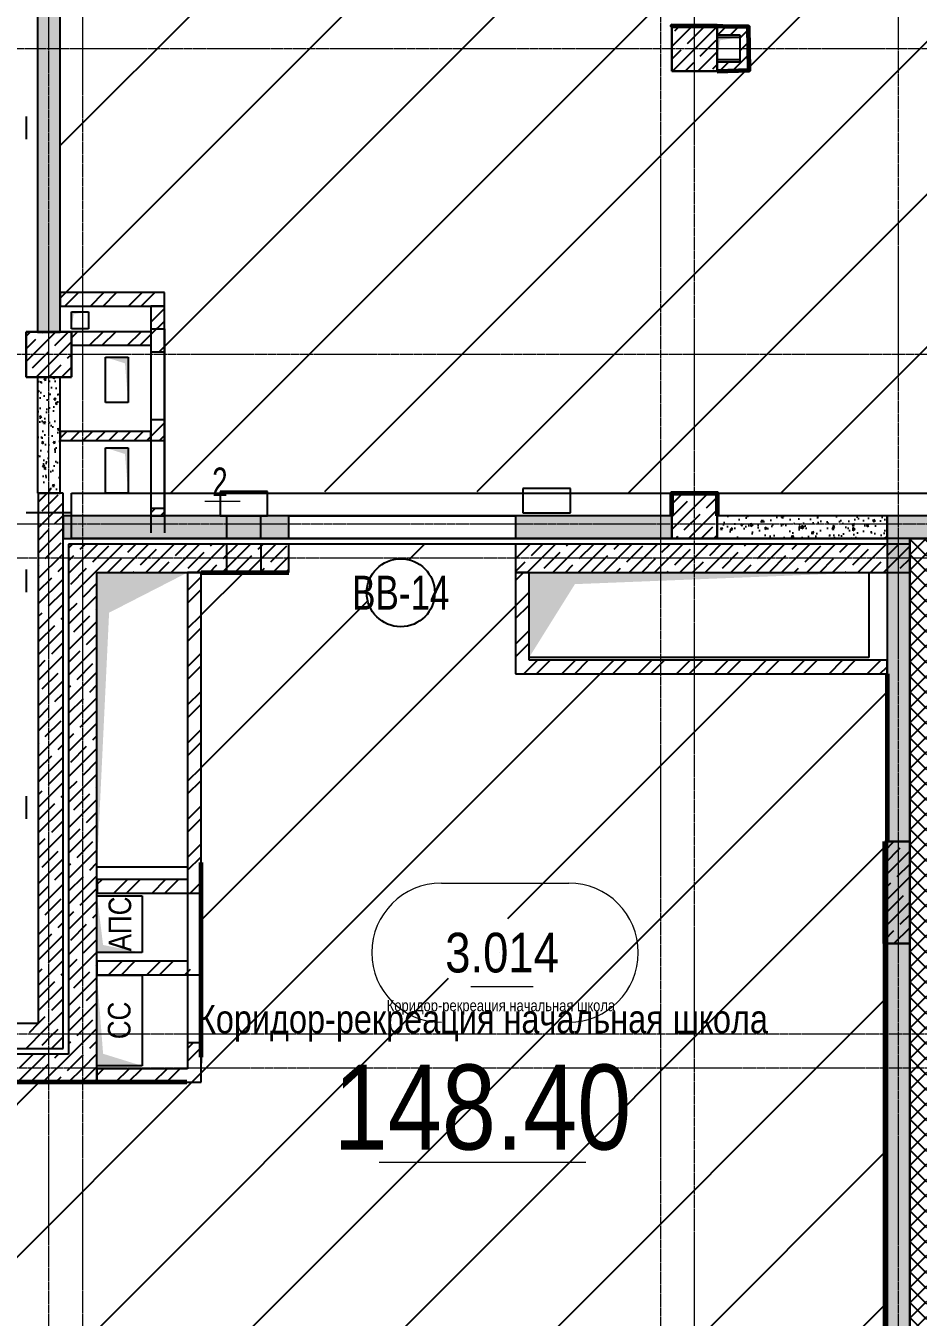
# Model space of a CAD drawing. Header units: millimetres. Extents: x 538266 to 1167394, y 114608 to 637157.
# Drawn here: x 1058831 to 1066709, y 558471 to 569869 of the extents above; entities that cross this region are included whole.
import ezdxf
from ezdxf.enums import TextEntityAlignment as Align

# ---------------------------------------------------------------- set-up
doc = ezdxf.new("R2010")
doc.units = ezdxf.units.MM
doc.linetypes.add('CENTER2', pattern=[28.575, 19.05, -3.175, 3.175, -3.175])
doc.linetypes.add('HIDDEN2', pattern=[4.7625, 3.175, -1.5875])
doc.layers.get('Defpoints').update_dxf_attribs({"color": 140})
for name, color, linetype, lineweight in [('0) шт стен 3 эт', 150, 'Continuous', 60), ('АР_Area', 5, 'Continuous', 5), ('АР_Витраж марка', 140, 'Continuous', 9), ('АР_Колонны', 70, 'Continuous', 30), ('АР_Отв. марка', 4, 'Continuous', 9), ('АР_площадь пом', 5, 'Continuous', 5), ('АР_Стены ЖБ', 7, 'Continuous', 35), ('АР_Стены кирпич', 32, 'Continuous', 20), ('АР_Стены ПЕНОблок', 52, 'Continuous', 20), ('АР_Утеплитель', 31, 'Continuous', 0), ('АР_Штриховка', 8, 'Continuous', 0), ('ДШ_КР', 130, 'Continuous', 35), ('СС_Отверстия', 72, 'Continuous', 9)]:
    doc.layers.add(name, color=color, linetype=linetype, lineweight=lineweight)
for name, color, linetype, lineweight, true_color in [('A-AREA', 7, 'Continuous', 15, 0x7f7f7f), ('МАГНИТЫ', 7, 'Continuous', 30, 0xd100d1), ('РД_Оси_100', 7, 'Continuous', 0, 0x525252)]:
    doc.layers.add(name, color=color, linetype=linetype, lineweight=lineweight, true_color=true_color)
doc.layers.add('КР_Балки-0.5', color=60, linetype='Continuous', lineweight=50, plot=False)
doc.layers.add('РД_Проем', color=230, linetype='Continuous', lineweight=0, plot=False)
doc.layers.add('РД_Витраж_вн', color=7, linetype='Continuous', true_color=0x148aff)
doc.layers.add('РД_проем_инж перемыч_подсчет', color=50, linetype='Continuous', plot=False)
doc.layers.add('ФВ-5', color=7, linetype='Continuous')
doc.styles.add('Arial0', font='arial.ttf')
doc.styles.add('Arial_09', font='ARIALN.TTF', dxfattribs={"width": 0.9})
doc.styles.add('style1', font='ARIALN.TTF')
pattern_1 = [(45, (480135.4, 374055.49), (-56.1266, 56.1266), [])]
pattern_2 = [(45, (480135.4, 374055.5), (-168.3798, 168.3798), []), (45, (480247.65, 374055.5), (-168.3798, 168.3798), [])]
pattern_3 = [(45, (480135.4, 374055.5), (-168.3798, 168.3798), []), (45, (480247.65, 374055.5), (-168.3798, 168.3798), [])]

# ---------------------------------------------------------------- blocks, each defined once
blk = doc.blocks.new('СОШ_2200_АР_ОСИ_М100_28.05.24')
at = {"layer": 'РД_Оси_100', "color": 251, "linetype": 'CENTER2', "true_color": 0x636466}
for p, q in [((20100, -6155), (20100, 139938.679)), ((-5954.958, 72900), (95715.503, 72900))]:
    blk.add_line(p, q, dxfattribs=at)
for points in [[(12600, -6155), (12600, 139938.679)], [(13200, -6155), (12900, -5755), (12900, 139538.679), (13220.167, 139939.357)], [(17850, 139938.679), (18000, 139538.679), (18000, -6194.092)], [(18300, -6196.31), (18300, 139538.679), (18450, 139938.679)], [(119910, 70200), (-5954.958, 70200)], [(95715.503, 68700), (-5454.958, 68700), (-5954.958, 68850)], [(78274.959, 68400), (-5454.958, 68400), (-5954.958, 68250)], [(29555, 64200), (-5454.958, 64200), (-5954.958, 64350)], [(29555, 63900), (-5454.958, 63900), (-5954.958, 63750)]]:
    blk.add_lwpolyline(points, dxfattribs=at)
blk = doc.blocks.new('MOK-МаркаПом_овал_ареал')
for p, q in [((-5.36, 6.14), (5.89, 6.14)), ((-2.75, -3), (2.75, -3))]:
    blk.add_line(p, q)
for centre, radius, start, end in [((-5.36, 0), 6.14, 90, 270), ((5.89, 0), 6.14, 270, 90), ((-7.41, 0), 7.16, 0, 0.001)]:
    blk.add_arc(centre, radius, start, end)
at = {"color": 0, "style": 'style1'}
blk.add_attdef('АР-ПОМЕЩЕНИЕ:НОМЕР', text='', height=3, dxfattribs=at).set_placement((0.26, 0), align=Align.MIDDLE)
at = {"layer": 'Defpoints', "color": 2, "style": 'style1'}
blk.add_attdef('АР-ПОМЕЩЕНИЕ:НАИМЕНОВАНИЕ', text='', height=1, dxfattribs=at).set_placement((-0.09, -4.81), align=Align.MIDDLE)
blk = doc.blocks.new('MOK-МаркаПроема инж.')
blk.add_line((-1.33, -1.75), (1.8, -1.75))
at = {"color": 0, "style": 'Arial0', "width": 0.7}
blk.add_attdef('АР-ПРОЕМ:Коробка', text='', height=2.5, dxfattribs=at).set_placement((0, 0), align=Align.MIDDLE)
blk = doc.blocks.new('МаркаВитража1')
at = {"layer": 'Defpoints'}
blk.add_circle((0, 0), 3, dxfattribs=at)
at = {"color": 0, "linetype": 'ByBlock', "lineweight": -2, "style": 'Arial_09', "width": 0.9}
blk.add_attdef('АР-ОКНО:НАИМЕНОВАНИЕ', text='', height=3, dxfattribs=at).set_placement((0, 0), align=Align.MIDDLE)
blk = doc.blocks.new('MOK-МаркаПомещения1')
at = {"layer": 'A-AREA', "color": 0}
blk.add_line((-3.651, -1.944), (3.649, -1.944), dxfattribs=at)
at = {"layer": 'A-AREA', "color": 0, "style": 'style1'}
blk.add_attdef('АР-ПОМЕЩЕНИЕ:ПЛОЩАДЬ', text='', height=3, dxfattribs=at).set_placement((0, 0), align=Align.MIDDLE)
at = {"layer": 'Defpoints', "style": 'style1', "flags": 8}
blk.add_attdef('АР-ПОМЕЩЕНИЕ:НАИМЕНОВАНИЕ', text='', height=1, dxfattribs=at).set_placement((0, 2.956), align=Align.MIDDLE)
blk = doc.blocks.new('*U631')
at = {"layer": 'АР_площадь пом', "color": 5, "linetype": 'Continuous', "lineweight": 5}
ref = blk.add_blockref('MOK-МаркаПомещения1', (0, 0), dxfattribs=dict(at, xscale=100, yscale=100, zscale=100))
ref.add_attrib('АР-ПОМЕЩЕНИЕ:НАИМЕНОВАНИЕ', 'Коридор-рекреация начальная школа', dxfattribs={"layer": 'Defpoints', "height": 100, "style": 'style1'}).set_placement((0, 295.6), align=Align.MIDDLE)
ref.add_attrib('АР-ПОМЕЩЕНИЕ:ПЛОЩАДЬ', '148.40', dxfattribs={"layer": 'A-AREA', "color": 0, "height": 300, "style": 'style1'}).set_placement((0, 0), align=Align.MIDDLE)
blk = doc.blocks.new('3_этаж1')
at = {"layer": 'АР_Штриховка', "linetype": 'Continuous', "lineweight": 25, "true_color": 0x000000}
h = blk.add_hatch(dxfattribs=at)
h.set_pattern_fill('AR-CONC', color=18, angle=-315, style=0)
h.set_pattern_definition([(95, (480135.4, 374055.5), (140.09465, 117.55338), [19.05, -209.55]), (40, (480135.4, 374055.5), (-160.01845, 110.17673), [15.24, -167.64058]), (145.451445, (480147.07, 374065.29), (-19.9238, 227.7301), [16.19001, -178.09024]), (91.1842, (480099.48, 374091.41), (221.41024, 161.95341), [28.575, -314.325]), (141.63556, (480117.93, 374104.9), (-7.08662, 342.82676), [24.28502, -267.1356]), (36.18415, (480099.48, 374091.4), (-7.08662, 342.82676), [22.85997, -251.45973]), (66, (480126.42, 374100.4), (179.51998, 34.89515), [19.05, -209.55]), (11, (480126.42, 374100.4), (-86.53993, 173.94119), [15.24, -167.64]), (116.451445, (480141.38, 374103.3), (92.98005, 208.83634), [16.19001, -178.08994]), (82.5, (480135.4, 374055.49), (-57.605469, 61.973414), [0, -165.608, 0, -170.18, 0, -168.275]), (52.5, (480135.4, 374055.49), (-23.589727, 118.087), [0, -97.028, 0, -161.798, 0, -64.135]), (12.5, (480095.345, 374015.44), (99.927863, 91.826196), [0, -63.5, 0, -198.12, 0, -262.89]), (2.5, (480077.38, 373997.48), (86.763904, 122.722393), [0, -82.55, 0, -131.572, 0, -186.69])])
h.paths.add_polyline_path([(697084, 572769), (696884, 572769), (696884, 567166), (697084, 567166)], flags=0)
at = {"layer": 'АР_Штриховка', "linetype": 'Continuous', "lineweight": 25, "ltscale": 0.5, "true_color": 0x000000}
h = blk.add_hatch(dxfattribs=at)
h.set_pattern_fill('ANSI31', color=18, scale=25, style=0)
h.set_pattern_definition([(45, (480135.4, 374055.49), (-56.1266, 56.1266), [])])
h.paths.add_polyline_path([(702884, 569869), (702884, 569789), (703084, 569789), (703164, 569869)], flags=0)
h = blk.add_hatch(dxfattribs=at)
h.set_pattern_fill('ANSI31', color=18, scale=25, style=0)
h.set_pattern_definition([(45, (480135.4, 374055.49), (-56.1266, 56.1266), [])])
h.paths.add_polyline_path([(703084, 569549), (703164, 569469), (703164, 569869), (703084, 569789)], flags=0)
h = blk.add_hatch(dxfattribs=at)
h.set_pattern_fill('ANSI31', color=18, scale=25, angle=360, style=0)
h.set_pattern_definition(pattern_1)
h.paths.add_polyline_path([(703164, 569469), (703084, 569549), (702884, 569549), (702884, 569469)], flags=0)
at = {"layer": 'АР_Штриховка', "linetype": 'Continuous', "lineweight": 25, "true_color": 0x000000}
h = blk.add_hatch(dxfattribs=at)
h.set_pattern_fill('ANSI32', color=18, scale=25, angle=-360, style=0)
h.set_pattern_definition(pattern_2)
h.paths.add_polyline_path([(698004, 567394), (698004, 567514), (697084, 567514), (697084, 567394)], flags=0)
h = blk.add_hatch(dxfattribs=at)
h.set_pattern_fill('ANSI32', color=18, scale=25, angle=-360, style=0)
h.set_pattern_definition([(45, (480135.4, 374055.5), (-168.3798, 168.3798), []), (45, (480247.65, 374055.5), (-168.3798, 168.3798), [])])
h.paths.add_polyline_path([(698004, 567394), (697884, 567394), (697884, 567169), (697914, 567089), (698004, 567049)], flags=0)
h.paths.add_polyline_path([(698004, 567049), (697914, 567089), (697884, 567049), (697884, 566992), (698004, 566992)], flags=0)
h.paths.add_polyline_path([(698004, 566392), (697884, 566392), (697884, 566209), (698004, 566209)], flags=0)
h.paths.add_polyline_path([(698004, 565609), (697884, 565609), (697884, 565544), (698004, 565544)], flags=0)
h = blk.add_hatch(dxfattribs=at)
h.set_pattern_fill('ANSI32', color=18, scale=25, style=0)
h.set_pattern_definition(pattern_3)
h.paths.add_polyline_path([(697184, 567169), (697184, 567049), (697884, 567049), (697914, 567089), (697884, 567169)], flags=0)
h = blk.add_hatch(dxfattribs=at)
h.set_pattern_fill('AR-CONC', color=18, angle=-315, style=0)
h.set_pattern_definition([(95, (480135.4, 374055.5), (140.09465, 117.55338), [19.05, -209.55]), (40, (480135.4, 374055.5), (-160.01845, 110.17673), [15.24, -167.64058]), (145.451445, (480147.07, 374065.29), (-19.9238, 227.7301), [16.19001, -178.09024]), (91.1842, (480099.48, 374091.41), (221.41024, 161.95341), [28.575, -314.325]), (141.63556, (480117.93, 374104.9), (-7.08662, 342.82676), [24.28502, -267.1356]), (36.18415, (480099.48, 374091.4), (-7.08662, 342.82676), [22.85997, -251.45973]), (66, (480126.42, 374100.4), (179.51998, 34.89515), [19.05, -209.55]), (11, (480126.42, 374100.4), (-86.53993, 173.94119), [15.24, -167.64]), (116.451445, (480141.38, 374103.3), (92.98005, 208.83634), [16.19001, -178.08994]), (82.5, (480135.4, 374055.49), (-57.605469, 61.973414), [0, -165.608, 0, -170.18, 0, -168.275]), (52.5, (480135.4, 374055.49), (-23.589727, 118.087), [0, -97.028, 0, -161.798, 0, -64.135]), (12.5, (480095.345, 374015.44), (99.927863, 91.826196), [0, -63.5, 0, -198.12, 0, -262.89]), (2.5, (480077.38, 373997.48), (86.763904, 122.722393), [0, -82.55, 0, -131.572, 0, -186.69])])
h.paths.add_polyline_path([(697084, 566769), (696884, 566769), (696884, 565744), (697084, 565744)], flags=0)
at = {"layer": 'АР_Штриховка', "linetype": 'Continuous', "lineweight": 25, "ltscale": 0.5, "true_color": 0x000000}
h = blk.add_hatch(dxfattribs=at)
h.set_pattern_fill('ANSI31', color=18, scale=25, style=0)
h.set_pattern_definition(pattern_1)
h.paths.add_polyline_path([(697884, 566209), (697884, 566289), (697083, 566289), (697083, 566209)], flags=0)
at = {"layer": 'АР_Штриховка', "linetype": 'Continuous', "lineweight": 25, "true_color": 0x000000}
h = blk.add_hatch(dxfattribs=at)
h.set_pattern_fill('AR-CONC', color=18, angle=45, style=0)
h.set_pattern_definition([(95, (480135.4, 374055.5), (140.09465, 117.55338), [19.05, -209.55]), (40, (480135.4, 374055.5), (-160.01845, 110.17673), [15.24, -167.64058]), (145.451445, (480147.07, 374065.29), (-19.9238, 227.7301), [16.19001, -178.09024]), (91.1842, (480099.48, 374091.41), (221.41024, 161.95341), [28.575, -314.325]), (141.63556, (480117.93, 374104.9), (-7.08662, 342.82676), [24.28502, -267.1356]), (36.18415, (480099.48, 374091.4), (-7.08662, 342.82676), [22.85997, -251.45973]), (66, (480126.42, 374100.4), (179.51998, 34.89515), [19.05, -209.55]), (11, (480126.42, 374100.4), (-86.53993, 173.94119), [15.24, -167.64]), (116.451445, (480141.38, 374103.3), (92.98005, 208.83634), [16.19001, -178.08994]), (82.5, (480135.4, 374055.49), (-57.605469, 61.973414), [0, -165.608, 0, -170.18, 0, -168.275]), (52.5, (480135.4, 374055.49), (-23.589727, 118.087), [0, -97.028, 0, -161.798, 0, -64.135]), (12.5, (480095.345, 374015.44), (99.927863, 91.826196), [0, -63.5, 0, -198.12, 0, -262.89]), (2.5, (480077.38, 373997.48), (86.763904, 122.722393), [0, -82.55, 0, -131.572, 0, -186.69])])
h.paths.add_polyline_path([(697109, 565544), (697109, 565344), (699104, 565344), (699104, 565544)], flags=0)
h.paths.add_polyline_path([(701104, 565544), (701104, 565344), (702484, 565344), (702484, 565544)], flags=0)
h = blk.add_hatch(dxfattribs=at)
h.set_pattern_fill('AR-CONC', color=18, angle=45, style=0)
h.set_pattern_definition([(95, (480135.4, 374055.5), (140.09465, 117.55338), [19.05, -209.55]), (40, (480135.4, 374055.5), (-160.01845, 110.17673), [15.24, -167.64058]), (145.451445, (480147.07, 374065.29), (-19.9238, 227.7301), [16.19001, -178.09024]), (91.1842, (480099.48, 374091.41), (221.41024, 161.95341), [28.575, -314.325]), (141.63556, (480117.93, 374104.9), (-7.08662, 342.82676), [24.28502, -267.1356]), (36.18415, (480099.48, 374091.4), (-7.08662, 342.82676), [22.85997, -251.45973]), (66, (480126.42, 374100.4), (179.51998, 34.89515), [19.05, -209.55]), (11, (480126.42, 374100.4), (-86.53993, 173.94119), [15.24, -167.64]), (116.451445, (480141.38, 374103.3), (92.98005, 208.83634), [16.19001, -178.08994]), (82.5, (480135.4, 374055.49), (-57.605469, 61.973414), [0, -165.608, 0, -170.18, 0, -168.275]), (52.5, (480135.4, 374055.49), (-23.589727, 118.087), [0, -97.028, 0, -161.798, 0, -64.135]), (12.5, (480095.345, 374015.44), (99.927863, 91.826196), [0, -63.5, 0, -198.12, 0, -262.89]), (2.5, (480077.38, 373997.48), (86.763904, 122.722393), [0, -82.55, 0, -131.572, 0, -186.69])])
h.paths.add_polyline_path([(702884, 565544), (702884, 565344), (704384, 565344), (704384, 565544)], flags=0)
h = blk.add_hatch(dxfattribs=at)
h.set_pattern_fill('AR-CONC', color=18, style=0)
h.set_pattern_definition([(50, (480135.4, 374055.5), (182.18467, -15.939086), [19.05, -209.55]), (355, (480135.4, 374055.5), (-35.24342, 191.05685), [15.24, -167.64058]), (100.451445, (480150.58, 374054.16), (146.94125, 175.11775), [16.19001, -178.09024]), (46.1842, (480135.4, 374106.3), (271.07904, -42.04233), [28.575, -314.325]), (96.63556, (480158, 374102.8), (237.40413, 247.42612), [24.28502, -267.1356]), (351.18415, (480135.4, 374106.3), (237.40413, 247.42612), [22.85997, -251.45973]), (21, (480160.8, 374093.6), (151.61439, -102.2652), [19.05, -209.55]), (326, (480160.8, 374093.6), (61.80203, 184.18797), [15.24, -167.64]), (71.451445, (480173.43, 374085.07), (213.41642, 81.92277), [16.19001, -178.08994]), (37.5, (480135.4, 374055.49), (3.088603, 84.555039), [0, -165.608, 0, -170.18, 0, -168.275]), (7.5, (480135.4, 374055.49), (66.819663, 100.180575), [0, -97.028, 0, -161.798, 0, -64.135]), (327.5, (480078.755, 374055.49), (135.590595, -5.728744), [0, -63.5, 0, -198.12, 0, -262.89]), (317.5, (480053.36, 374055.49), (148.12918, 25.42649), [0, -82.55, 0, -131.572, 0, -186.69])])
h.paths.add_polyline_path([(730084, 565344), (730084, 565544), (704384, 565544), (704584, 565344)], flags=0)
h = blk.add_hatch(dxfattribs=at)
h.set_pattern_fill('AR-CONC', color=18, angle=-360, style=0)
h.set_pattern_definition([(50, (480135.4, 374055.5), (182.18467, -15.939086), [19.05, -209.55]), (355, (480135.4, 374055.5), (-35.24342, 191.05685), [15.24, -167.64058]), (100.451445, (480150.58, 374054.16), (146.94125, 175.11775), [16.19001, -178.09024]), (46.1842, (480135.4, 374106.3), (271.07904, -42.04233), [28.575, -314.325]), (96.63556, (480158, 374102.8), (237.40413, 247.42612), [24.28502, -267.1356]), (351.18415, (480135.4, 374106.3), (237.40413, 247.42612), [22.85997, -251.45973]), (21, (480160.8, 374093.6), (151.61439, -102.2652), [19.05, -209.55]), (326, (480160.8, 374093.6), (61.80203, 184.18797), [15.24, -167.64]), (71.451445, (480173.43, 374085.07), (213.41642, 81.92277), [16.19001, -178.08994]), (37.5, (480135.4, 374055.49), (3.088603, 84.555039), [0, -165.608, 0, -170.18, 0, -168.275]), (7.5, (480135.4, 374055.49), (66.819663, 100.180575), [0, -97.028, 0, -161.798, 0, -64.135]), (327.5, (480078.755, 374055.49), (135.590595, -5.728744), [0, -63.5, 0, -198.12, 0, -262.89]), (317.5, (480053.36, 374055.49), (148.12918, 25.42649), [0, -82.55, 0, -131.572, 0, -186.69])])
h.paths.add_polyline_path([(704584, 565344), (704384, 565544), (704384, 530469), (704584, 530469)], flags=0)
h = blk.add_hatch(dxfattribs=at)
h.set_pattern_fill('ANSI37', color=18, scale=30, style=0)
h.set_pattern_definition([(45, (480135.4, 374055.49), (-67.35192, 67.35192), []), (135, (480135.4, 374055.49), (-67.35192, -67.35192), [])])
h.paths.add_polyline_path([(730084, 565194), (730084, 565344), (704584, 565344), (704734, 565194)], flags=0)
h = blk.add_hatch(dxfattribs=at)
h.set_pattern_fill('ANSI37', color=18, scale=30, angle=-360, style=0)
h.set_pattern_definition([(45, (480135.4, 374055.49), (-67.35192, 67.35192), []), (135, (480135.4, 374055.49), (-67.35192, -67.35192), [])])
h.paths.add_polyline_path([(704734, 565194), (704584, 565344), (704584, 530469), (704734, 530469)], flags=0)
h = blk.add_hatch(dxfattribs=at)
h.set_pattern_fill('ANSI32', color=18, scale=25, angle=-360, style=0)
h.set_pattern_definition(pattern_2)
h.paths.add_polyline_path([(698329, 565044), (698209, 565044), (698209, 562334), (698239, 562254), (698329, 562214)], flags=0)
h.paths.add_polyline_path([(698329, 562214), (698239, 562254), (698209, 562214), (698209, 562214), (698329, 562214)], flags=0)
h.paths.add_polyline_path([(698329, 560894), (698209, 560894), (698209, 560664), (698329, 560544)], flags=0)
h = blk.add_hatch(dxfattribs=at)
h.set_pattern_fill('ANSI32', color=18, scale=25, style=0)
h.set_pattern_definition([(45, (480135.4, 374055.5), (-168.3798, 168.3798), []), (45, (480247.65, 374055.5), (-168.3798, 168.3798), [])])
h.paths.add_polyline_path([(701104, 564149), (701224, 564269), (701224, 565044), (701104, 565044)], flags=0)
h = blk.add_hatch(dxfattribs=at)
h.set_pattern_fill('ANSI32', color=18, scale=25, angle=360, style=0)
h.set_pattern_definition(pattern_2)
h.paths.add_polyline_path([(704384, 564149), (704384, 564269), (701224, 564269), (701104, 564149)], flags=0)
h = blk.add_hatch(dxfattribs=at)
h.set_pattern_fill('ANSI32', color=18, scale=25, style=0)
h.set_pattern_definition(pattern_3)
h.paths.add_polyline_path([(697412, 562334), (697412, 562214), (698209, 562214), (698239, 562254), (698209, 562334)], flags=0)
h = blk.add_hatch(dxfattribs=at)
h.set_pattern_fill('ANSI32', color=18, scale=25, style=0)
h.set_pattern_definition(pattern_3)
h.paths.add_polyline_path([(697409, 561614), (697409, 561494), (698209, 561494), (698239, 561534), (698209, 561614)], flags=0)
h = blk.add_hatch(dxfattribs=at)
h.set_pattern_fill('ANSI32', color=18, scale=25, style=0)
h.set_pattern_definition(pattern_3)
h.paths.add_polyline_path([(697409, 560664), (697409, 560544), (698329, 560544), (698209, 560664)], flags=0)
at = {"layer": 'СС_Отверстия', "linetype": 'Continuous', "lineweight": 25, "true_color": 0x000000}
for points in [[(698854, 565344), (698854, 565544), (698704, 565444)], [(698554, 565344), (698854, 565344), (698704, 565444)]]:
    blk.add_hatch(color=18, dxfattribs=at).paths.add_polyline_path(points, flags=0)
at = {"color": 18, "linetype": 'Continuous', "lineweight": 25, "true_color": 0x000000}
for p, q in [((702884, 569568), (702884, 569768)), ((702884, 569768), (703084, 569768)), ((702884, 569568), (702884, 569768)), ((702884, 569768), (703084, 569768)), ((703084, 569768), (703084, 569568)), ((703084, 569768), (703084, 569568)), ((703084, 569568), (702884, 569568)), ((703084, 569568), (702884, 569568)), ((697184, 567194), (697184, 567344)), ((697184, 567344), (697334, 567344)), ((697184, 567194), (697184, 567344)), ((697184, 567344), (697334, 567344)), ((697334, 567344), (697334, 567194)), ((697334, 567344), (697334, 567194)), ((697334, 567194), (697184, 567194)), ((697334, 567194), (697184, 567194)), ((697484, 566944), (697684, 566944)), ((697484, 566544), (697484, 566944)), ((697484, 566944), (697684, 566944)), ((697484, 566544), (697484, 566944)), ((697684, 566944), (697684, 566544)), ((697684, 566944), (697684, 566544)), ((697684, 566544), (697484, 566544)), ((697684, 566544), (697484, 566544)), ((697484, 566144), (697684, 566144)), ((697484, 565744), (697484, 566144)), ((697484, 566144), (697684, 566144)), ((697484, 565744), (697484, 566144)), ((697684, 566144), (697684, 565744)), ((697684, 566144), (697684, 565744)), ((697684, 565744), (697484, 565744)), ((697684, 565744), (697484, 565744)), ((697409, 562444), (697409, 565044)), ((697409, 565044), (698209, 565044)), ((697409, 562444), (697409, 565044)), ((697409, 565044), (698209, 565044)), ((698209, 565044), (698209, 562444)), ((698209, 565044), (698209, 562444)), ((701224, 564294), (701224, 565044)), ((701224, 565044), (704224, 565044)), ((701224, 564294), (701224, 565044)), ((701224, 565044), (704224, 565044)), ((704224, 565044), (704224, 564294)), ((704224, 565044), (704224, 564294)), ((704224, 564294), (701224, 564294)), ((704224, 564294), (701224, 564294)), ((698209, 562444), (697409, 562444)), ((698209, 562444), (697409, 562444)), ((697409, 561689), (697409, 562189)), ((697409, 562189), (697809, 562189)), ((697409, 561689), (697409, 562189)), ((697409, 562189), (697809, 562189)), ((697809, 562189), (697809, 561689)), ((697809, 562189), (697809, 561689)), ((697809, 561689), (697409, 561689)), ((697809, 561689), (697409, 561689)), ((697409, 560689), (697409, 561489)), ((697409, 561489), (697809, 561489)), ((697409, 560689), (697409, 561489)), ((697409, 561489), (697809, 561489)), ((697809, 561489), (697809, 560689)), ((697809, 561489), (697809, 560689)), ((697809, 560689), (697409, 560689)), ((697809, 560689), (697409, 560689))]:
    blk.add_line(p, q, dxfattribs=at)
for points in [[(702884, 569568), (702884, 569768), (702910, 569741), (703084, 569768)], [(702884, 569568), (702884, 569768), (702910, 569741), (703084, 569768)], [(697184, 567194), (697184, 567344), (697204, 567323), (697334, 567344)], [(697184, 567194), (697184, 567344), (697204, 567323), (697334, 567344)], [(697484, 566944), (697684, 566944), (697656, 566890), (697684, 566544)], [(697484, 566944), (697684, 566944), (697656, 566890), (697684, 566544)], [(697484, 566144), (697684, 566144), (697656, 566090), (697684, 565744)], [(697484, 566144), (697684, 566144), (697656, 566090), (697684, 565744)], [(697409, 562444), (697409, 565044), (697516, 564689), (698209, 565044)], [(697409, 562444), (697409, 565044), (697516, 564689), (698209, 565044)], [(701224, 564294), (701224, 565044), (701628, 564941), (704224, 565044)], [(701224, 564294), (701224, 565044), (701628, 564941), (704224, 565044)], [(697809, 561689), (697409, 561689), (697463, 561756), (697409, 562189)], [(697809, 561689), (697409, 561689), (697463, 561756), (697409, 562189)], [(697809, 560689), (697409, 560689), (697463, 560796), (697409, 561489)], [(697809, 560689), (697409, 560689), (697463, 560796), (697409, 561489)]]:
    blk.add_solid(points, dxfattribs=at)
at = {"layer": 'АР_Колонны', "color": 18, "linetype": 'HIDDEN2', "lineweight": 25, "true_color": 0x000000}
for p, q in [((702484, 569869), (702884, 569869)), ((702484, 569469), (702484, 569869)), ((702884, 569869), (702884, 569469)), ((702884, 569469), (702484, 569469)), ((696784, 567169), (697184, 567169)), ((696784, 566769), (696784, 567169)), ((697184, 567169), (697184, 566769)), ((697184, 566769), (696784, 566769)), ((702484, 565744), (702884, 565744)), ((702484, 565344), (702484, 565744)), ((702884, 565744), (702884, 565344)), ((702884, 565344), (702484, 565344)), ((704364, 562669), (704584, 562669)), ((704364, 561769), (704364, 562669)), ((704584, 562669), (704584, 561769)), ((704584, 561769), (704364, 561769))]:
    blk.add_line(p, q, dxfattribs=at)
at = {"layer": 'АР_Колонны', "color": 18, "linetype": 'Continuous', "lineweight": 25, "true_color": 0x000000}
for p, q in [((702884, 569869), (702484, 569869)), ((702484, 569869), (702484, 569469)), ((702884, 569869), (702484, 569869)), ((702484, 569869), (702484, 569469)), ((702884, 569469), (702884, 569869)), ((702884, 569469), (702884, 569869)), ((702484, 569469), (702884, 569469)), ((702484, 569469), (702884, 569469)), ((697184, 567169), (696784, 567169)), ((696784, 567169), (696784, 566769)), ((697184, 567169), (696784, 567169)), ((696784, 567169), (696784, 566769)), ((697184, 566769), (697184, 567169)), ((697184, 566769), (697184, 567169)), ((696784, 566769), (697184, 566769)), ((696784, 566769), (697184, 566769)), ((702884, 565744), (702484, 565744)), ((702484, 565744), (702484, 565344)), ((702884, 565744), (702484, 565744)), ((702484, 565744), (702484, 565344)), ((702884, 565344), (702884, 565744)), ((702884, 565344), (702884, 565744)), ((702484, 565344), (702884, 565344)), ((702484, 565344), (702884, 565344)), ((704584, 562669), (704364, 562669)), ((704364, 562669), (704364, 561769)), ((704584, 562669), (704364, 562669)), ((704364, 562669), (704364, 561769)), ((704584, 561769), (704584, 562669)), ((704584, 561769), (704584, 562669)), ((704364, 561769), (704584, 561769)), ((704364, 561769), (704584, 561769))]:
    blk.add_line(p, q, dxfattribs=at)
at = {"layer": 'АР_Стены ЖБ', "color": 18, "linetype": 'Continuous', "lineweight": 25, "true_color": 0x000000}
for p, q in [((702884, 569869), (702484, 569869)), ((702484, 569869), (702484, 569469)), ((702884, 569469), (702884, 569869)), ((702484, 569469), (702884, 569469)), ((697184, 567169), (696784, 567169)), ((696784, 567169), (696784, 566769)), ((697184, 566769), (697184, 567169)), ((696784, 566769), (697184, 566769)), ((697109, 565744), (696889, 565744)), ((696889, 565744), (696889, 561064)), ((697109, 560844), (697109, 565744)), ((702884, 565744), (702484, 565744)), ((702484, 565744), (702484, 565344)), ((702884, 565344), (702884, 565744)), ((702484, 565344), (702884, 565344)), ((697159, 565294), (697159, 560794)), ((699104, 565294), (697159, 565294)), ((698554, 565044), (698554, 565294)), ((698854, 565294), (698854, 565044)), ((699104, 565044), (699104, 565294)), ((704584, 565294), (701104, 565294)), ((701104, 565294), (701104, 565044)), ((704584, 565044), (704584, 565294)), ((697409, 560544), (697409, 565044)), ((697409, 565044), (699104, 565044)), ((701104, 565044), (704584, 565044)), ((704584, 562669), (704364, 562669)), ((704364, 562669), (704364, 561769)), ((704584, 561769), (704584, 562669)), ((704364, 561769), (704584, 561769)), ((696889, 561064), (684284, 561064)), ((684284, 560844), (697109, 560844)), ((697159, 560794), (684284, 560794)), ((684284, 560544), (697409, 560544))]:
    blk.add_line(p, q, dxfattribs=at)
at = {"layer": 'АР_Стены кирпич', "color": 18, "linetype": 'Continuous', "lineweight": 25, "true_color": 0x000000}
for p, q in [((698004, 567514), (697084, 567514)), ((697084, 567514), (697084, 567394)), ((698004, 567394), (698004, 567514)), ((697084, 567394), (698004, 567394)), ((698004, 567394), (697884, 567394)), ((697884, 567394), (697884, 567169)), ((698004, 567049), (698004, 567394)), ((697184, 567169), (697184, 567049)), ((697884, 567169), (697184, 567169)), ((697884, 567194), (698004, 567194)), ((697184, 567049), (697884, 567049)), ((697884, 567049), (697884, 566992)), ((698004, 566992), (698004, 567049)), ((697884, 566992), (698004, 566992)), ((697884, 566992), (697884, 566392)), ((698004, 566392), (698004, 566992)), ((698004, 566392), (697884, 566392)), ((697884, 566392), (697884, 566209)), ((698004, 566209), (698004, 566392)), ((697884, 566209), (698004, 566209)), ((697884, 566209), (697884, 565609)), ((698004, 565609), (698004, 566209)), ((698004, 565609), (697884, 565609)), ((697884, 565609), (697884, 565544)), ((697884, 565544), (698004, 565544)), ((698004, 565544), (698004, 565609)), ((698329, 565044), (698209, 565044)), ((698209, 565044), (698209, 562334)), ((698329, 562214), (698329, 565044)), ((701224, 565044), (701104, 565044)), ((701104, 565044), (701104, 564149)), ((701224, 564269), (701224, 565044)), ((704384, 564269), (701224, 564269)), ((704384, 564149), (704384, 564269)), ((701104, 564149), (704384, 564149)), ((697412, 562334), (697412, 562214)), ((698209, 562334), (697412, 562334)), ((697412, 562214), (698209, 562214)), ((698209, 562214), (698209, 562214)), ((698209, 562214), (698329, 562214)), ((698209, 562214), (698209, 561614)), ((698329, 562214), (698329, 562214)), ((698329, 561494), (698329, 562214)), ((697409, 561614), (697409, 561494)), ((698209, 561614), (697409, 561614)), ((697409, 561494), (698209, 561494)), ((698209, 561494), (698209, 560894)), ((698329, 560894), (698329, 561494)), ((698329, 560894), (698209, 560894)), ((698209, 560894), (698209, 560664)), ((698329, 560544), (698329, 560894)), ((697409, 560664), (697409, 560544)), ((698209, 560664), (697409, 560664)), ((697409, 560544), (698329, 560544))]:
    blk.add_line(p, q, dxfattribs=at)
at = {"layer": 'АР_Стены кирпич', "color": 18, "lineweight": 25, "true_color": 0x000000}
blk.add_line((698209, 561494), (698329, 561494), dxfattribs=at)
at = {"layer": 'АР_Стены ПЕНОблок', "color": 18, "linetype": 'Continuous', "lineweight": 25, "true_color": 0x000000}
for p, q in [((696884, 572769), (696884, 567166)), ((697084, 567166), (697084, 572769)), ((702884, 569869), (702884, 569789)), ((703164, 569869), (702884, 569869)), ((702884, 569789), (703084, 569789)), ((703084, 569789), (703084, 569549)), ((703164, 569469), (703164, 569869)), ((703084, 569549), (702884, 569549)), ((702884, 569549), (702884, 569469)), ((702884, 569469), (703164, 569469)), ((696884, 567166), (697084, 567166)), ((697084, 566769), (696884, 566769)), ((696884, 566769), (696884, 565744)), ((697084, 565744), (697084, 566769)), ((697884, 566289), (697083, 566289)), ((697083, 566289), (697083, 566209)), ((697884, 566209), (697884, 566289)), ((697083, 566209), (697884, 566209)), ((696884, 565744), (697084, 565744)), ((697109, 565544), (697109, 565344)), ((699104, 565544), (697109, 565544)), ((699104, 565344), (699104, 565544)), ((701104, 565544), (701104, 565344)), ((702484, 565544), (701104, 565544)), ((702484, 565344), (702484, 565544)), ((702884, 565544), (702884, 565344)), ((704384, 565544), (702884, 565544)), ((704384, 565344), (704384, 565544)), ((730084, 565544), (704384, 565544)), ((704384, 565544), (704384, 530469)), ((697109, 565344), (699104, 565344)), ((701104, 565344), (702484, 565344)), ((702884, 565344), (704384, 565344)), ((704584, 565344), (730084, 565344)), ((704584, 530469), (704584, 565344))]:
    blk.add_line(p, q, dxfattribs=at)
at = {"layer": 'АР_Утеплитель', "color": 18, "linetype": 'Continuous', "lineweight": 25, "true_color": 0x000000}
for p, q in [((730084, 565344), (704584, 565344)), ((704584, 565344), (704584, 530469))]:
    blk.add_line(p, q, dxfattribs=at)
at = {"layer": 'АР_Штриховка', "color": 18, "linetype": 'Continuous', "lineweight": 25, "true_color": 0x000000}
for p, q in [((702484, 569687), (702665, 569869)), ((702489, 569469), (702884, 569863)), ((702509, 569825), (702553, 569869)), ((702621, 569713), (702762, 569853)), ((702484, 569575), (702565, 569657)), ((702733, 569601), (702874, 569741)), ((702602, 569469), (702677, 569544)), ((702714, 569469), (702884, 569638)), ((702846, 569488), (702884, 569526)), ((696784, 567130), (696822, 567169)), ((696784, 566906), (697046, 567169)), ((696924, 567159), (696934, 567169)), ((697037, 567047), (697159, 567169)), ((696784, 567018), (696868, 567103)), ((696871, 566769), (697184, 567081)), ((696840, 566850), (696981, 566991)), ((697149, 566935), (697184, 566969)), ((696983, 566769), (697093, 566878)), ((697095, 566769), (697184, 566857)), ((696784, 566794), (696784, 566794)), ((696889, 565664), (696968, 565744)), ((696889, 565439), (697109, 565659)), ((696924, 565588), (697065, 565728)), ((702484, 565646), (702581, 565744)), ((702484, 565422), (702806, 565744)), ((702484, 565534), (702621, 565672)), ((702677, 565728), (702693, 565744)), ((702790, 565616), (702884, 565710)), ((697037, 565475), (697109, 565547)), ((702593, 565419), (702733, 565559)), ((702630, 565344), (702884, 565597)), ((696889, 565215), (697109, 565435)), ((702742, 565344), (702846, 565447)), ((696889, 565327), (696981, 565419)), ((702518, 565344), (702537, 565363)), ((702855, 565344), (702884, 565373)), ((696889, 564990), (697109, 565210)), ((696952, 565167), (697093, 565307)), ((697159, 565260), (697175, 565277)), ((697175, 565277), (697192, 565294)), ((697261, 565251), (697304, 565294)), ((697287, 565165), (697416, 565294)), ((697373, 565139), (697514, 565279)), ((697400, 565053), (697641, 565294)), ((697615, 565044), (697865, 565294)), ((697682, 565223), (697753, 565294)), ((697794, 565110), (697935, 565251)), ((697840, 565044), (698090, 565294)), ((698064, 565044), (698314, 565294)), ((698103, 565195), (698202, 565294)), ((698215, 565082), (698356, 565223)), ((698289, 565044), (698539, 565294)), ((698412, 565279), (698427, 565294)), ((698513, 565044), (698763, 565294)), ((698524, 565167), (698651, 565294)), ((698738, 565044), (698988, 565294)), ((698833, 565251), (698876, 565294)), ((698945, 565139), (699085, 565279)), ((701104, 565164), (701233, 565294)), ((701208, 565044), (701458, 565294)), ((701246, 565195), (701345, 565294)), ((701358, 565082), (701499, 565223)), ((701432, 565044), (701682, 565294)), ((701555, 565279), (701570, 565294)), ((701657, 565044), (701907, 565294)), ((701667, 565167), (701794, 565294)), ((701881, 565044), (702131, 565294)), ((701976, 565251), (702019, 565294)), ((702088, 565139), (702228, 565279)), ((702106, 565044), (702356, 565294)), ((702330, 565044), (702580, 565294)), ((702397, 565223), (702468, 565294)), ((702509, 565110), (702649, 565251)), ((702555, 565044), (702805, 565294)), ((702779, 565044), (703029, 565294)), ((702818, 565195), (702917, 565294)), ((702930, 565082), (703070, 565223)), ((703004, 565044), (703254, 565294)), ((703126, 565279), (703141, 565294)), ((703228, 565044), (703478, 565294)), ((703239, 565167), (703366, 565294)), ((703453, 565044), (703703, 565294)), ((703547, 565251), (703590, 565294)), ((703660, 565139), (703800, 565279)), ((703677, 565044), (703927, 565294)), ((703902, 565044), (704152, 565294)), ((703968, 565223), (704039, 565294)), ((704081, 565110), (704221, 565251)), ((704126, 565044), (704376, 565294)), ((704351, 565044), (704584, 565277)), ((704389, 565195), (704488, 565294)), ((696889, 565103), (696896, 565110)), ((697065, 565054), (697109, 565098)), ((697159, 565148), (697205, 565195)), ((697159, 565036), (697287, 565165)), ((697503, 565044), (697626, 565167)), ((697952, 565044), (698047, 565139)), ((698401, 565044), (698468, 565110)), ((698636, 565054), (698777, 565195)), ((698962, 565044), (699104, 565185)), ((701104, 565052), (701190, 565139)), ((701544, 565044), (701611, 565110)), ((701779, 565054), (701920, 565195)), ((702218, 565044), (702341, 565167)), ((702667, 565044), (702762, 565139)), ((703116, 565044), (703183, 565110)), ((703351, 565054), (703491, 565195)), ((703789, 565044), (703912, 565167)), ((704238, 565044), (704333, 565139)), ((704501, 565082), (704584, 565164)), ((696889, 564878), (697009, 564998)), ((696889, 564766), (697109, 564986)), ((697159, 564811), (697400, 565053)), ((697177, 564942), (697317, 565082)), ((697728, 565044), (697738, 565054)), ((698850, 565044), (698889, 565082)), ((699075, 565044), (699104, 565073)), ((701993, 565044), (702032, 565082)), ((702442, 565044), (702453, 565054)), ((703565, 565044), (703603, 565082)), ((704014, 565044), (704024, 565054)), ((704575, 565044), (704584, 565052)), ((696981, 564746), (697109, 564874)), ((697289, 564830), (697409, 564949)), ((696889, 564541), (697109, 564761)), ((697159, 564587), (697409, 564837)), ((697159, 564699), (697233, 564774)), ((696889, 564654), (696924, 564689)), ((697093, 564633), (697109, 564649)), ((697205, 564521), (697345, 564661)), ((697401, 564718), (697409, 564725)), ((696889, 564317), (697109, 564537)), ((696896, 564437), (697037, 564577)), ((697159, 564362), (697409, 564612)), ((697009, 564325), (697109, 564425)), ((697317, 564409), (697409, 564500)), ((696889, 564092), (697109, 564312)), ((697159, 564138), (697409, 564388)), ((697159, 564250), (697261, 564353)), ((696889, 564205), (696952, 564269)), ((697233, 564100), (697373, 564240)), ((696889, 563868), (697109, 564088)), ((696924, 564016), (697065, 564156)), ((697159, 563913), (697409, 564163)), ((697037, 563904), (697109, 563976)), ((697159, 564026), (697177, 564044)), ((697345, 563988), (697409, 564051)), ((696889, 563643), (697109, 563863)), ((696889, 563756), (696981, 563848)), ((697159, 563689), (697409, 563939)), ((697159, 563801), (697289, 563932)), ((696952, 563595), (697093, 563735)), ((697261, 563679), (697401, 563820)), ((696889, 563419), (697109, 563639)), ((697159, 563464), (697409, 563714)), ((697159, 563577), (697205, 563623)), ((696889, 563531), (696896, 563539)), ((697065, 563483), (697109, 563527)), ((697177, 563371), (697317, 563511)), ((697373, 563567), (697409, 563602)), ((696889, 563307), (697009, 563427)), ((696889, 563194), (697109, 563414)), ((697159, 563240), (697409, 563490)), ((697289, 563258), (697409, 563378)), ((696981, 563174), (697109, 563302)), ((697159, 563015), (697409, 563265)), ((696889, 562970), (697109, 563190)), ((697159, 563128), (697233, 563202)), ((697401, 563146), (697409, 563153)), ((696889, 563082), (696924, 563118)), ((697093, 563062), (697109, 563078)), ((697159, 562791), (697409, 563041)), ((697205, 562950), (697345, 563090)), ((696889, 562745), (697109, 562965)), ((696896, 562865), (697037, 563006)), ((697317, 562837), (697409, 562929)), ((697009, 562753), (697109, 562853)), ((697159, 562566), (697409, 562816)), ((696889, 562521), (697109, 562741)), ((696889, 562633), (696952, 562697)), ((697159, 562679), (697261, 562781)), ((696924, 562444), (697065, 562585)), ((697159, 562342), (697409, 562592)), ((697233, 562529), (697373, 562669)), ((704364, 562587), (704445, 562669)), ((704364, 562475), (704501, 562613)), ((704364, 562363), (704584, 562583)), ((696889, 562296), (697109, 562516)), ((697159, 562454), (697177, 562472)), ((697345, 562416), (697409, 562480)), ((704473, 562360), (704584, 562470)), ((697037, 562332), (697109, 562404)), ((697159, 562117), (697409, 562367)), ((697159, 562230), (697289, 562360)), ((704364, 562138), (704584, 562358)), ((696889, 562072), (697109, 562292)), ((696889, 562184), (696981, 562276)), ((697261, 562108), (697401, 562248)), ((704364, 562250), (704417, 562304)), ((696952, 562023), (697093, 562164)), ((697159, 561893), (697409, 562143)), ((704364, 561914), (704584, 562134)), ((704389, 562052), (704530, 562192)), ((696889, 561847), (697109, 562067)), ((697159, 562005), (697205, 562052)), ((697373, 561995), (697409, 562031)), ((704501, 561939), (704584, 562021)), ((696889, 561960), (696896, 561967)), ((697065, 561911), (697109, 561955)), ((697159, 561668), (697409, 561918)), ((697177, 561799), (697317, 561939)), ((704443, 561769), (704584, 561909)), ((696889, 561735), (697009, 561855)), ((696889, 561623), (697109, 561843)), ((697289, 561687), (697409, 561806)), ((704364, 561801), (704445, 561883)), ((696981, 561603), (697109, 561731)), ((697159, 561444), (697409, 561694)), ((704555, 561769), (704558, 561771)), ((696889, 561398), (697109, 561618)), ((697159, 561556), (697233, 561631)), ((697401, 561574), (697409, 561582)), ((696889, 561511), (696924, 561546)), ((697093, 561490), (697109, 561506)), ((697159, 561219), (697409, 561469)), ((697205, 561378), (697345, 561518)), ((696889, 561174), (697109, 561394)), ((696896, 561294), (697037, 561434)), ((697317, 561266), (697409, 561357)), ((697009, 561182), (697109, 561282)), ((697159, 560995), (697409, 561245)), ((696890, 561063), (696952, 561125)), ((696946, 561007), (697109, 561169)), ((697159, 561107), (697261, 561210)), ((696783, 560844), (696946, 561007)), ((696812, 560985), (696890, 561063)), ((697002, 560950), (697065, 561013)), ((697170, 560782), (697409, 561020)), ((697233, 560957), (697373, 561097)), ((696924, 560873), (697002, 560950)), ((697008, 560844), (697058, 560894)), ((697058, 560894), (697109, 560945)), ((697159, 560883), (697177, 560901)), ((697345, 560845), (697409, 560908)), ((696708, 560544), (696958, 560794)), ((696728, 560676), (696845, 560794)), ((696932, 560544), (697170, 560782)), ((697037, 560761), (697070, 560794)), ((697226, 560726), (697289, 560789)), ((697283, 560670), (697409, 560796)), ((696840, 560564), (696981, 560705)), ((697149, 560648), (697226, 560726)), ((697157, 560544), (697283, 560670)), ((697339, 560614), (697401, 560676)), ((697044, 560544), (697093, 560592)), ((697269, 560544), (697339, 560614)), ((697381, 560544), (697395, 560558)), ((697395, 560558), (697409, 560571))]:
    blk.add_line(p, q, dxfattribs=at)
at = {"layer": 'ДШ_КР', "color": 18, "lineweight": 25, "true_color": 0x000000}
for p, q in [((697109, 560844), (697109, 565344)), ((697109, 565344), (704384, 565344)), ((704384, 565344), (704384, 565294)), ((704384, 565294), (697159, 565294)), ((697159, 565294), (697159, 560794)), ((684384, 560844), (697109, 560844)), ((697159, 560794), (684384, 560794))]:
    blk.add_line(p, q, dxfattribs=at)
at = {"layer": 'КР_Балки-0.5', "color": 18, "lineweight": 25, "ltscale": 200, "true_color": 0x000000}
for p, q in [((696784, 569069), (696784, 568869)), ((696784, 567069), (696784, 566869)), ((697184, 565344), (697184, 565744)), ((697184, 565744), (711784, 565744)), ((702884, 565744), (702484, 565744)), ((697184, 565569), (696784, 565569)), ((711784, 565344), (697184, 565344)), ((696784, 565069), (696784, 564869)), ((696784, 563069), (696784, 562869))]:
    blk.add_line(p, q, dxfattribs=at)
at = {"layer": 'МАГНИТЫ', "color": 18, "lineweight": 25, "true_color": 0x000000}
for p, q in [((701588, 565786), (701169, 565786)), ((701169, 565786), (701169, 565569)), ((701588, 565569), (701588, 565786)), ((698914, 565760), (698495, 565760)), ((698495, 565760), (698495, 565544)), ((698914, 565544), (698914, 565760)), ((698495, 565544), (698914, 565544)), ((701169, 565569), (701588, 565569))]:
    blk.add_line(p, q, dxfattribs=at)
at = {"layer": 'РД_Витраж_вн', "color": 18, "linetype": 'Continuous', "lineweight": 25, "true_color": 0x000000}
for p, q in [((701104, 565544), (699104, 565544)), ((701104, 565344), (699104, 565344))]:
    blk.add_line(p, q, dxfattribs=at)
at = {"layer": 'РД_Проем', "color": 18, "linetype": 'Continuous', "lineweight": 25, "true_color": 0x000000}
for p, q in [((697884, 566992), (697884, 566392)), ((698004, 566992), (698004, 566392)), ((697884, 566209), (697884, 565609)), ((698004, 566209), (698004, 565609)), ((699104, 565544), (701104, 565544)), ((699104, 565344), (701104, 565344)), ((698209, 562214), (698209, 561614)), ((698329, 562214), (698329, 561614)), ((698209, 561494), (698209, 560894)), ((698329, 561494), (698329, 560894))]:
    blk.add_line(p, q, dxfattribs=at)
at = {"layer": 'РД_проем_инж перемыч_подсчет', "color": 18, "linetype": 'Continuous', "lineweight": 25, "true_color": 0x000000}
for p, q in [((697884, 567194), (697884, 565394)), ((698004, 567194), (698004, 565394)), ((701289, 565544), (698889, 565544)), ((701289, 565344), (698889, 565344)), ((698209, 562364), (698209, 560714)), ((698329, 562364), (698329, 560714))]:
    blk.add_line(p, q, dxfattribs=at)
at = {"layer": 'СС_Отверстия', "color": 18, "linetype": 'Continuous', "lineweight": 25, "true_color": 0x000000}
for p, q in [((698854, 565544), (698554, 565544)), ((698554, 565344), (698554, 565544)), ((698854, 565344), (698854, 565544)), ((698854, 565344), (698554, 565344))]:
    blk.add_line(p, q, dxfattribs=at)
at = {"layer": 'АР_Витраж марка', "color": 18, "linetype": 'Continuous', "lineweight": 25, "true_color": 0x000000, "xscale": 100, "yscale": 100, "zscale": 100}
blk.add_blockref('МаркаВитража1', (700091, 564865), dxfattribs=at).add_auto_attribs({'АР-ОКНО:НАИМЕНОВАНИЕ': 'ВВ-14'})
at = {"layer": 'АР_Отв. марка', "color": 18, "linetype": 'Continuous', "lineweight": 25, "true_color": 0x000000, "xscale": 100, "yscale": 100, "zscale": 100}
blk.add_blockref('MOK-МаркаПроема инж.', (698494, 565847, 580), dxfattribs=at).add_auto_attribs({'АР-ПРОЕМ:Коробка': '2'})
at = {"layer": 'АР_площадь пом', "color": 5, "linetype": 'Continuous', "lineweight": 5, "xscale": 2.5, "yscale": 2.5}
blk.add_blockref('*U631', (700812, 560326), dxfattribs=at)
at = {"layer": 'СС_Отверстия', "color": 18, "lineweight": 25, "true_color": 0x000000, "style": 'style1'}
for s, p in [('АПС', (697711, 561700)), ('СС', (697705, 560925))]:
    blk.add_text(s, height=200, rotation=90, dxfattribs=at).set_placement(p)

msp = doc.modelspace()

# ---------------------------------------------------------------- hatches: boundary and pattern name
at = {"layer": 'ФВ-5'}
h = msp.add_hatch(dxfattribs=at)
h.set_pattern_fill('ANSI31', color=3, scale=300)
h.paths.add_polyline_path([(1091869, 587369), (1091834, 587369), (1091834, 587419), (1090314, 587419), (1090314, 587419), (1090314, 587419), (1086284, 587419), (1085784, 587419), (1085504, 587419), (1081754, 587418), (1081751, 587418), (1080284, 587419), (1079784, 587419), (1079784, 587569), (1075034, 587569), (1075034, 587569), (1074834, 587569), (1070834, 587569), (1070834, 587319), (1070334, 587319), (1070334, 587319), (1070491, 587319), (1070834, 587662), (1070834, 587769), (1070828, 587769), (1070834, 587774), (1070834, 587819), (1070766, 587819), (1070334, 587386), (1070334, 587319), (1070378, 587319), (1070378, 587319), (1070334, 587319), (1070334, 587769), (1064991, 587769), (1064984, 587761), (1064984, 587537), (1064984, 587537), (1064984, 587319), (1064484, 587319), (1064484, 587569), (1059291, 587569), (1059284, 587562), (1059284, 587319), (1058784, 587319), (1058784, 587569), (1052984, 587569), (1052984, 587319), (1052984, 587319), (1052484, 587319), (1052484, 587569), (1052284, 587569), (1052284, 587569), (1051180, 587569), (1050734, 587569), (1048404, 587569), (1048404, 587249), (1046834, 587249), (1046834, 585469), (1052534, 585469), (1052534, 585469), (1052934, 585469), (1058834, 585469), (1058834, 585469), (1059234, 585469), (1059234, 585069), (1059134, 585069), (1059134, 583829), (1059134, 579349), (1059134, 579169), (1059234, 579169), (1059234, 578769), (1058934, 578769), (1058934, 573169), (1059134, 573169), (1059234, 573169), (1059234, 572769), (1059134, 572769), (1059134, 567514), (1060054, 567514), (1060054, 567394), (1060054, 567049), (1060054, 565744), (1060545, 565744), (1060545, 565760), (1060964, 565760), (1063219, 565757), (1063219, 565786), (1063638, 565786), (1063638, 565744), (1064534, 565744), (1064534, 565744), (1064934, 565744), (1064934, 565744), (1070434, 565744), (1070434, 565744), (1070834, 565744), (1073834, 565744), (1073834, 565844), (1073934, 565844), (1073934, 568249), (1071614, 568249), (1071614, 570169), (1071614, 573589), (1073214, 573589), (1073214, 575469), (1073214, 577189), (1073934, 577189), (1073934, 579719), (1073834, 579719), (1073834, 580219), (1073934, 580219), (1073934, 581664), (1074134, 581664), (1074134, 580219), (1074234, 580219), (1074234, 580969), (1075894, 580969), (1075894, 580369), (1090174, 580369), (1090174, 580969), (1091834, 580969), (1091834, 580219), (1091924, 580219), (1091924, 583769), (1091834, 583769), (1091834, 583969), (1088484, 583969), (1087785, 583969, -0.384338), (1088054, 583670, -1), (1087454, 583670, -0.384338), (1087724, 583969), (1086884, 583969), (1086284, 583969), (1086284, 583719), (1085954, 583719), (1085954, 581499), (1085034, 581499), (1082160, 581484, -0.414214), (1082460, 581184, -1), (1081860, 581184, -0.414214), (1082160, 581484), (1081034, 581499), (1080114, 581499), (1080114, 582419), (1080114, 583519), (1080114, 583719), (1079784, 583719), (1079784, 583969), (1076654, 583969), (1076654, 583249), (1074134, 583249), (1074134, 583194), (1073934, 583194), (1073934, 583769), (1073834, 583769), (1070834, 583769), (1070434, 583769), (1070434, 583889), (1069154, 583889), (1066945, 583889), (1064934, 583889), (1064934, 583769), (1064534, 583769), (1064534, 580169), (1064934, 580169), (1064934, 579769), (1064534, 579769), (1064534, 580169), (1064534, 583769), (1064534, 583769), (1060605, 583769), (1060605, 583919), (1064534, 583919), (1064534, 584169), (1064934, 584169), (1070434, 584169), (1070434, 584169), (1070834, 584169), (1070834, 583919), (1073706, 583919), (1073826, 583919), (1073831, 583924), (1073834, 584169), (1074234, 584169), (1076534, 584169), (1079784, 584169), (1079784, 584219), (1080284, 584219), (1080284, 584169), (1085784, 584169), (1085784, 584219), (1086284, 584219), (1086284, 584169), (1086884, 584169), (1088484, 584169), (1091834, 584169), (1091924, 584169)])
h.paths.add_polyline_path([(1060054, 582649), (1059059, 582649), (1059059, 585428), (1060054, 585428)], flags=16)
h.paths.add_polyline_path([(1060054, 573909), (1059134, 573909), (1059134, 575049), (1060054, 575049)], flags=16)
h.paths.add_polyline_path([(1066054, 582749), (1070834, 582749), (1070834, 583889), (1066054, 583889)], flags=16)
h.paths.add_polyline_path([(1064534, 583769), (1066054, 583769), (1066054, 581649), (1064534, 581649)], flags=17)
h = msp.add_hatch(dxfattribs=at)
h.set_pattern_fill('ANSI31', color=3, scale=300, style=0)
h.paths.add_polyline_path([(1066414, 561769), (1066414, 562669), (1066424, 564149), (1063154, 564149), (1063154, 565044), (1063154, 565294), (1061154, 565294), (1061154, 565044), (1060379, 565044), (1060379, 562214), (1060379, 561554), (1060379, 560766), (1060379, 560714), (1060379, 560544), (1059459, 560544), (1056814, 560544), (1056014, 560544), (1056014, 560224), (1054344, 560224), (1054344, 559669), (1054344, 556769), (1054344, 556369), (1054344, 555469), (1054344, 551969), (1054344, 550769), (1054344, 550768), (1054344, 550769), (1054344, 550769), (1054344, 550469), (1054344, 547596), (1054354, 547596), (1054354, 547069), (1054344, 547069), (1054344, 546169), (1054344, 542669), (1054344, 541469), (1054344, 541169), (1054344, 538269), (1054344, 537769), (1054344, 536869), (1054344, 536289), (1054864, 536289), (1054864, 535875), (1055283, 535875), (1055283, 535659), (1055404, 535659), (1057250, 535659), (1057250, 535459), (1057814, 535459), (1058054, 535459), (1058054, 535459), (1058174, 535459), (1058224, 535459), (1058624, 535459), (1058624, 535659), (1058224, 535659), (1058104, 535659), (1058104, 536289), (1058104, 537539), (1058624, 537539), (1058624, 539069), (1058624, 540269), (1058624, 540569), (1058624, 543469), (1058624, 544069), (1058624, 544969), (1058624, 546909), (1058624, 546969), (1058624, 548502), (1058624, 549419), (1058624, 550519), (1058624, 550639), (1058624, 550919), (1058624, 552028), (1058624, 552299), (1058624, 552539), (1058624, 552793), (1058404, 552793), (1058404, 553083), (1058624, 553083), (1058624, 553219), (1058624, 554328), (1058624, 555220), (1058624, 556319), (1058624, 556539), (1058624, 557489), (1058624, 557859), (1058634, 558079), (1059834, 558079), (1066395, 558079), (1066414, 558097), (1066414, 558369)])
h.paths.add_polyline_path([(1062760, 561989), (1063310, 561989, -1), (1063310, 561389), (1062760, 561389, -1)], flags=16)
h.paths.add_polyline_path([(1061841, 564865, -1), (1062441, 564865, -1)], flags=16)
h.paths.add_polyline_path([(1056310, 546849), (1056310, 546449), (1055310, 546449), (1055310, 546849)], flags=16)
h.paths.add_polyline_path([(1057944, 535875), (1057944, 535659), (1057524, 535659), (1057230, 535661), (1057524, 535661), (1057524, 535875)], flags=16)
h.paths.add_polyline_path([(1061985, 561111), (1064066, 561111), (1064066, 561303), (1061985, 561303)], flags=24)
h.paths.add_polyline_path([(1062444, 561421), (1063626, 561421), (1063626, 561957), (1062444, 561957)], flags=24)
h.paths.add_polyline_path([(1061636, 564639), (1062646, 564639), (1062646, 565091), (1061636, 565091)], flags=24)
h.paths.add_polyline_path([(1065926, 558142), (1066190, 558142), (1066190, 558525), (1065926, 558525)], flags=24)
h.paths.add_polyline_path([(1055071, 560230), (1055506, 560230), (1055506, 560541), (1055071, 560541)], flags=25)

# ---------------------------------------------------------------- linework, layer by layer
at = {"layer": '0) шт стен 3 эт', "color": 2}
for points in [[(1064934, 569469), (1065216, 569478), (1065211, 569860), (1064534, 569869), (1064934, 569869)], [(1064534, 565544), (1064534, 565744), (1064934, 565744), (1064934, 565544)], [(1060379, 565044), (1061154, 565044)], [(1066434, 564149), (1066434, 562669)], [(1066414, 561769), (1066414, 562669)], [(1060379, 561554), (1060379, 562484)], [(1060379, 560766), (1060379, 561696)], [(1066414, 561769), (1066414, 558369)], [(1060252, 560544), (1056814, 560544)]]:
    msp.add_lwpolyline(points, dxfattribs=at)

# ---------------------------------------------------------------- block references
at = {"layer": '0) шт стен 3 эт', "color": 5, "lineweight": 25}
msp.add_blockref('3_этаж1', (362050, 0), dxfattribs=at)
at = {"layer": 'АР_Area', "color": 18, "linetype": 'Continuous', "lineweight": 15, "true_color": 0x000000}
ref = msp.add_blockref('MOK-МаркаПом_овал_ареал', (1063035, 561689), dxfattribs=dict(at, xscale=100, yscale=100, zscale=100))
ref.add_attrib('АР-ПОМЕЩЕНИЕ:НОМЕР', '3.014', dxfattribs={"layer": '0', "color": 0, "height": 350, "style": 'style1'}).set_placement((1063035, 561689), align=Align.MIDDLE)
ref.add_attrib('АР-ПОМЕЩЕНИЕ:НАИМЕНОВАНИЕ', 'Коридор-рекреация начальная школа', dxfattribs={"layer": 'Defpoints', "color": 2, "height": 100, "style": 'style1'}).set_placement((1063025, 561207), align=Align.MIDDLE)
at = {"layer": 'РД_Оси_100', "lineweight": 25}
msp.add_blockref('СОШ_2200_АР_ОСИ_М100_28.05.24', (1046434, 496769), dxfattribs=at)

doc.saveas('drawing.dxf')
